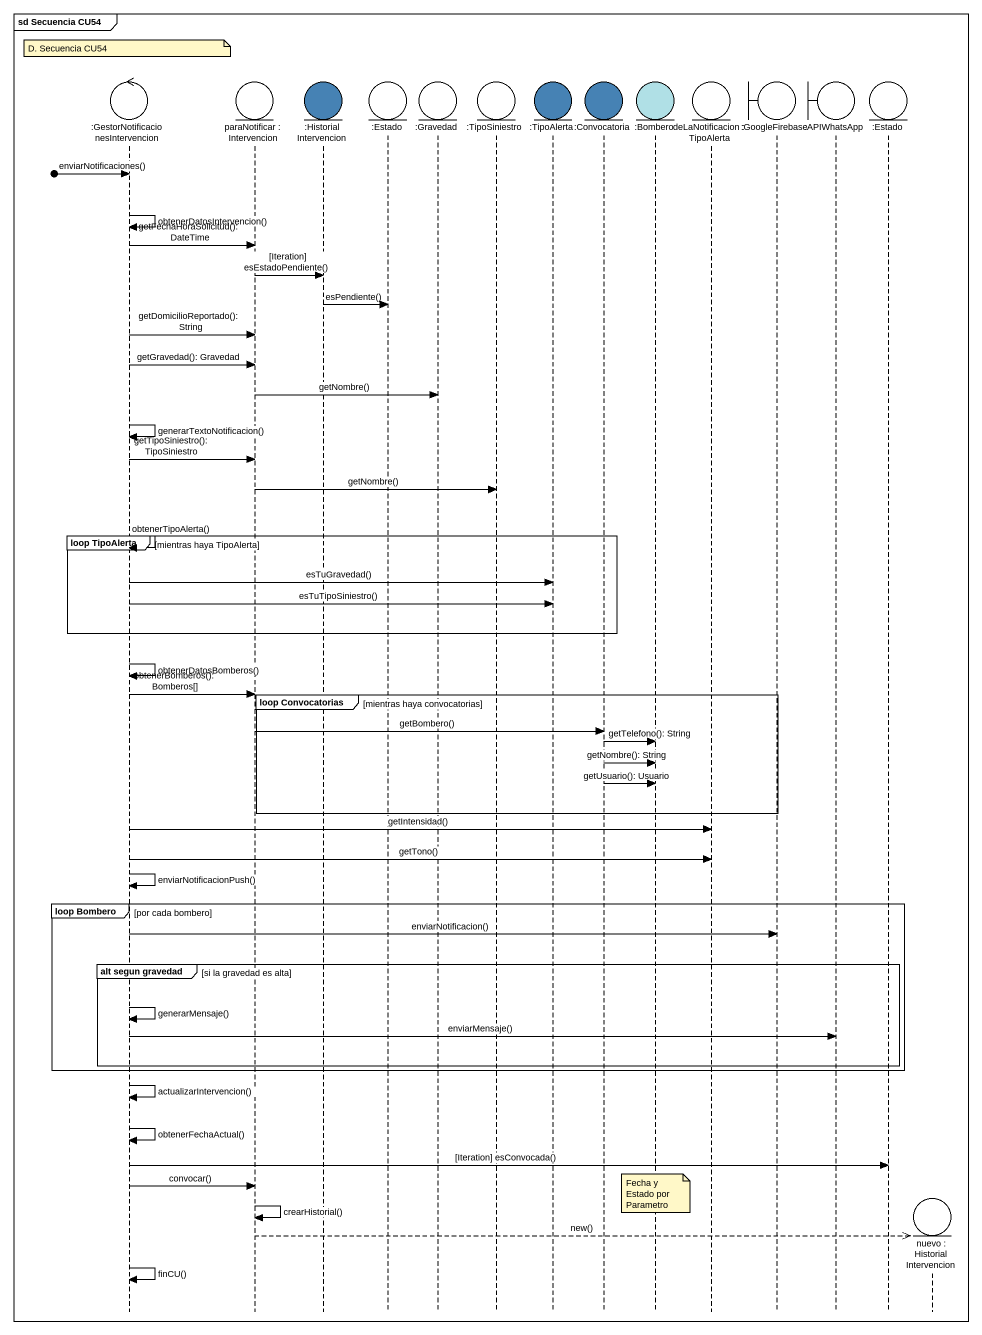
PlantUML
@startuml
mainframe sd Secuencia CU54
hide footbox
control ":GestorNotificacionesIntervencion" as GestorNotificacionesInterven
entity "paraNotificar : Intervencion" as paraNotificar
entity ":HistorialIntervencion" as HistorialIntervencion #4682B4
entity ":Estado" as Estado
entity ":Gravedad" as Gravedad
entity ":TipoSiniestro" as TipoSiniestro
entity ":TipoAlerta" as TipoAlerta #4682B4
entity ":Convocatoria" as Convocatoria #4682B4
entity ":Bombero" as Bombero #B0E0E6
entity "deLaNotificacion : TipoAlerta" as deLaNotificacion
boundary ":GoogleFirebase" as GoogleFirebase
boundary ":APIWhatsApp" as APIWhatsApp
entity ":Estado" as Estado_2
entity "nuevo : HistorialIntervencion" as nuevo

note over GestorNotificacionesInterven : D. Secuencia CU54
[o-> GestorNotificacionesInterven : enviarNotificaciones()
GestorNotificacionesInterven -> GestorNotificacionesInterven : obtenerDatosIntervencion()
GestorNotificacionesInterven -> paraNotificar : getFechaHoraSolicitud(): DateTime
paraNotificar -> HistorialIntervencion : [Iteration] esEstadoPendiente()
HistorialIntervencion -> Estado : esPendiente()
GestorNotificacionesInterven -> paraNotificar : getDomicilioReportado(): String
GestorNotificacionesInterven -> paraNotificar : getGravedad(): Gravedad
paraNotificar -> Gravedad : getNombre()
GestorNotificacionesInterven -> GestorNotificacionesInterven : generarTextoNotificacion()
GestorNotificacionesInterven -> paraNotificar : getTipoSiniestro(): TipoSiniestro
paraNotificar -> TipoSiniestro : getNombre()
group loop TipoAlerta [mientras haya TipoAlerta]
  GestorNotificacionesInterven -> GestorNotificacionesInterven : obtenerTipoAlerta()
  GestorNotificacionesInterven -> TipoAlerta : esTuGravedad()
  GestorNotificacionesInterven -> TipoAlerta : esTuTipoSiniestro()
end
GestorNotificacionesInterven -> GestorNotificacionesInterven : obtenerDatosBomberos()
GestorNotificacionesInterven -> paraNotificar : obtenerBomberos(): Bomberos[]
group loop Convocatorias [mientras haya convocatorias]
  paraNotificar -> Convocatoria : getBombero()
  Convocatoria -> Bombero : getTelefono(): String
  Convocatoria -> Bombero : getNombre(): String
  Convocatoria -> Bombero : getUsuario(): Usuario
end
GestorNotificacionesInterven -> deLaNotificacion : getIntensidad()
GestorNotificacionesInterven -> deLaNotificacion : getTono()
GestorNotificacionesInterven -> GestorNotificacionesInterven : enviarNotificacionPush()
group loop Bombero [por cada bombero]
  GestorNotificacionesInterven -> GoogleFirebase : enviarNotificacion()
  group alt segun gravedad [si la gravedad es alta]
    GestorNotificacionesInterven -> GestorNotificacionesInterven : generarMensaje()
    GestorNotificacionesInterven -> APIWhatsApp : enviarMensaje()
  end
end
GestorNotificacionesInterven -> GestorNotificacionesInterven : actualizarIntervencion()
GestorNotificacionesInterven -> GestorNotificacionesInterven : obtenerFechaActual()
GestorNotificacionesInterven -> Estado_2 : [Iteration] esConvocada()
GestorNotificacionesInterven -> paraNotificar : convocar()
note over Bombero : Fecha y Estado por Parametro
paraNotificar -> paraNotificar : crearHistorial()
paraNotificar -->> nuevo ** : new()
GestorNotificacionesInterven -> GestorNotificacionesInterven : finCU()
@enduml
